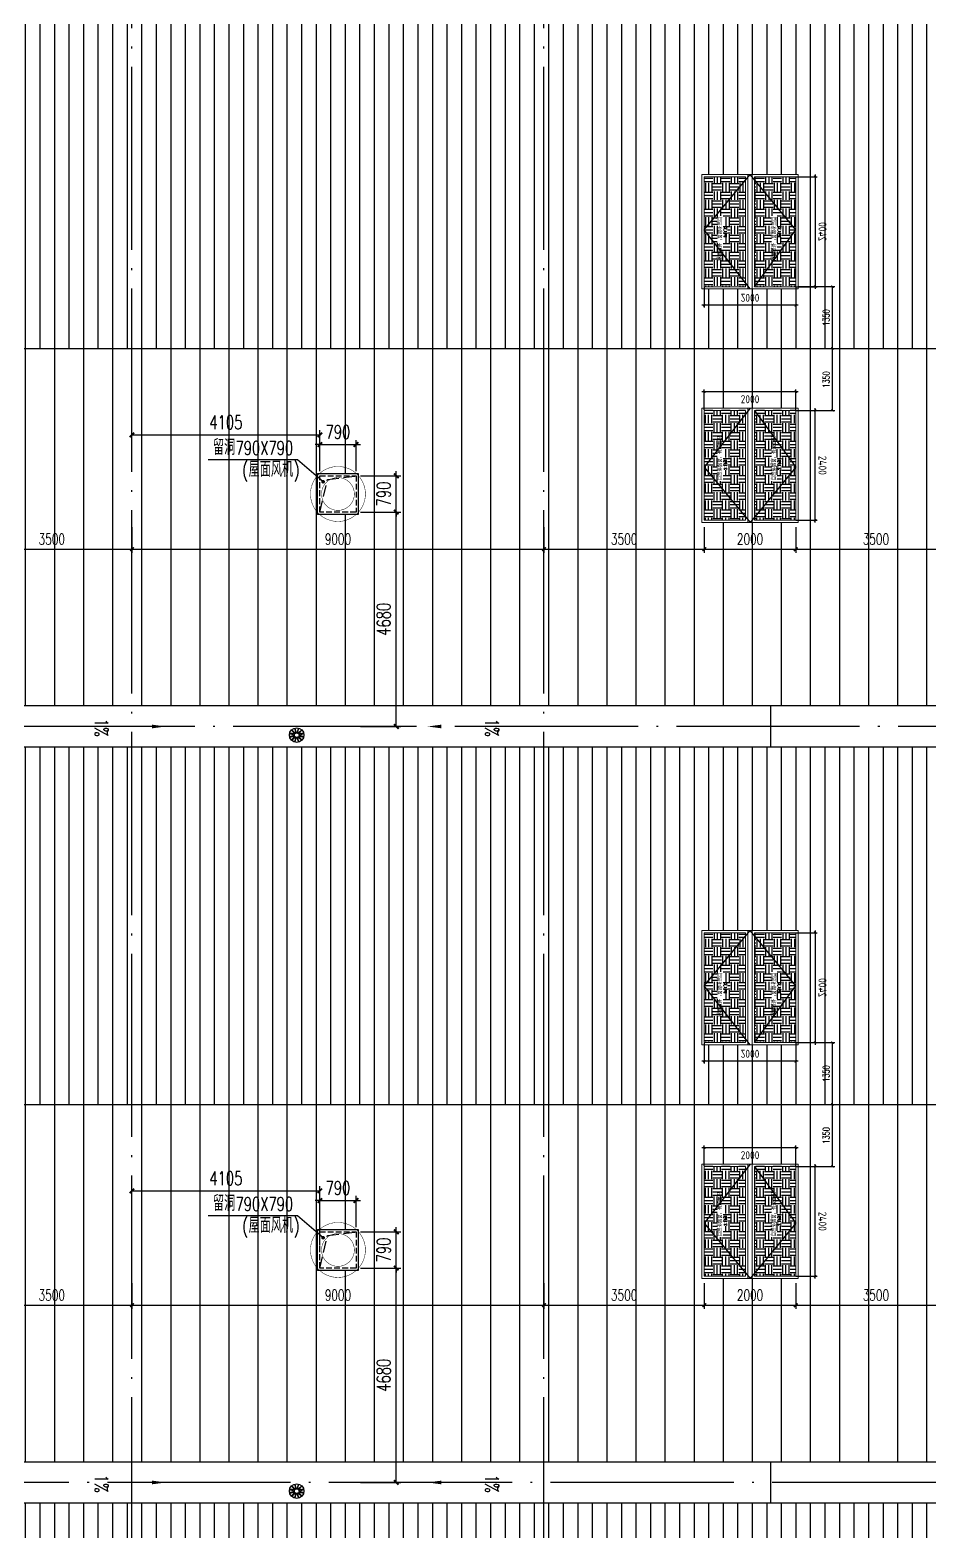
# Model space of a CAD drawing. Extents: x -1313754 to 847533, y 489853 to 941203.
# Drawn here: x 296921 to 316576, y 655490 to 688271 of the extents above; entities that cross this region are included whole.
import ezdxf

# ---------------------------------------------------------------- set-up
doc = ezdxf.new("R2010")
doc.units = 0
doc.header["$LTSCALE"] = 1000
doc.header["$MEASUREMENT"] = 0
for name, pattern in [('DASH', [0.35, 0.25, -0.1]), ('DOTE', [2.42, 2, -0.2, 0.02, -0.2]), ('HIDDEN', [9.525, 6.35, -3.175])]:
    doc.linetypes.add(name, pattern=pattern)
doc.layers.get('Defpoints').update_dxf_attribs({"color": 210})
for name, color, linetype in [('A-AXIS-DOTE', 14, 'DOTE'), ('A-AXIS-DP', 126, 'Continuous'), ('A-AXIS-SYMB', 3, 'Continuous'), ('A-DRAIN', 142, 'Continuous'), ('A-HATCH-2', 251, 'Continuous'), ('A-LIN-V', 9, 'Continuous'), ('A-SFCE', 30, 'Continuous'), ('A-WINDOW', 140, 'Continuous'), ('AS-COLN', 6, 'Continuous'), ('AS-WALL', 40, 'Continuous'), ('AS-结构边线层', 200, 'Continuous'), ('DIM_SYMB', 3, 'Continuous'), ('PUB_TEXT', 7, 'Continuous'), ('SPACE', 7, 'Continuous'), ('SPACE_HATCH', 8, 'Continuous'), ('参考线', 8, 'Continuous'), ('外框', 1, 'HIDDEN'), ('暖通', 7, 'Continuous'), ('虹吸雨水斗', 6, 'Continuous')]:
    doc.layers.add(name, color=color, linetype=linetype)
doc.layers.add('A-加建区域', color=47, linetype='Continuous', plot=False)
doc.layers.add('成型线', color=3, linetype='Continuous', lineweight=18)
doc.styles.add('_TCH_DIM', font='SIMPLEX', dxfattribs={"bigfont": 'GBCBIG'})
doc.styles.add('_TCH_DIM_T3', font='SIMPLEX', dxfattribs={"width": 0.705882, "bigfont": 'GBCBIG'})
doc.styles.add('_TCH_SPACE', font='SIMPLEX', dxfattribs={"height": 5, "bigfont": 'GBCBIG'})
doc.styles.get("Standard").update_dxf_attribs({"font": 'gbenor.shx', "bigfont": 'gbcbig.shx'})
doc.dimstyles.new('_TCH_ARCH&&100', dxfattribs={"dimtxt": 297.5, "dimasz": 100, "dimexe": 100, "dimexo": 100, "dimgap": 126.25, "dimtad": 1, "dimdec": 0, "dimzin": 0, "dimdsep": 46, "dimtxsty": '_TCH_DIM_T3', "dimblk": 'ARCHTICK', "dimcen": 0.09, "dimclrt": 7, "dimazin": 2, "dimtfac": 1, "dimtdec": 0, "dimtix": 1, "dimtmove": 2, "dimatfit": 3, "dimfxl": 0, "dimtolj": 1, "dimtzin": 0, "dimarcsym": 0})
doc.dimstyles.new('_TCH_ARCH&&50', dxfattribs={"dimtxt": 148.75, "dimasz": 50, "dimexe": 50, "dimexo": 50, "dimgap": 63.125, "dimtad": 1, "dimdec": 0, "dimzin": 0, "dimdsep": 46, "dimtxsty": '_TCH_DIM_T3', "dimblk": 'ARCHTICK', "dimcen": 0.09, "dimclrt": 7, "dimazin": 2, "dimtfac": 1, "dimtdec": 0, "dimtix": 1, "dimtmove": 2, "dimatfit": 3, "dimfxl": 0, "dimtolj": 1, "dimtzin": 0, "dimarcsym": 0})
doc.dimstyles.new('_TCH_ARCH&&80', dxfattribs={"dimtxt": 238, "dimasz": 80, "dimexe": 80, "dimexo": 80, "dimgap": 101, "dimtad": 1, "dimdec": 0, "dimzin": 0, "dimdsep": 46, "dimtxsty": '_TCH_DIM_T3', "dimblk": 'ARCHTICK', "dimcen": 0.09, "dimclrt": 7, "dimazin": 2, "dimtfac": 1, "dimtdec": 0, "dimtix": 1, "dimtmove": 2, "dimatfit": 3, "dimfxl": 0, "dimtolj": 1, "dimtzin": 0, "dimarcsym": 0})
pattern_1 = [(90, (-500100, 0), (-317.5, 0), [])]
pattern_2 = [(90, (-500100, 0), (-635, 0), [])]
pattern_3 = [(0, (0, 0), (187.5, 187.5), [187.5, -187.5]), (0, (0, 70.31), (187.5, 187.5), [187.5, -187.5]), (0, (0, 140.62), (187.5, 187.5), [187.5, -187.5]), (90, (23.44, 164.06), (-187.5, 187.5), [187.5, -187.5]), (90, (93.75, 164.06), (-187.5, 187.5), [187.5, -187.5]), (90, (164.06, 164.06), (-187.5, 187.5), [187.5, -187.5])]

# ---------------------------------------------------------------- blocks, each defined once
blk = doc.blocks.new('rrrrrrrrrrrrrrrrrrrrr')
at = {"layer": 'A-HATCH-2'}
h = blk.add_hatch(dxfattribs=at)
h.set_pattern_fill('ANSI31', color=256, scale=200, angle=45)
h.set_pattern_definition(pattern_1)
h.paths.add_polyline_path([(-266220, 681320), (-133684.3, 681320), (-128454.2, 681320), (-128454.2, 689120), (-274689.3, 689120), (-277219.5, 681320), (-262540, 681320)])
h = blk.add_hatch(dxfattribs=at)
h.set_pattern_fill('ANSI31', color=256, scale=400, angle=45)
h.set_pattern_definition(pattern_2)
h.paths.add_polyline_path([(-266220, 681320), (-133684.3, 681320), (-128454.2, 681320), (-128454.2, 673520), (-279749.7, 673520), (-277219.5, 681320), (-262540, 681320)])
h = blk.add_hatch(dxfattribs=at)
h.set_pattern_fill('ANSI31', color=256, scale=200, angle=45)
h.set_pattern_definition(pattern_1)
h.paths.add_polyline_path([(-266220, 664820), (-133684.3, 664820), (-128454.2, 664820), (-128454.2, 672620), (-280041.7, 672620), (-282571.9, 664820), (-262540, 664820)])
h = blk.add_hatch(dxfattribs=at)
h.set_pattern_fill('ANSI31', color=256, scale=400, angle=45)
h.set_pattern_definition(pattern_2)
h.paths.add_polyline_path([(-266220, 664820), (-133684.3, 664820), (-128454.2, 664820), (-128454.2, 657020), (-285102.1, 657020), (-282571.9, 664820), (-262540, 664820)])
h = blk.add_hatch(dxfattribs=at)
h.set_pattern_fill('ANSI31', color=256, scale=200, angle=45)
h.set_pattern_definition(pattern_1)
h.paths.add_polyline_path([(-266220, 648320), (-133684.3, 648320), (-128454.2, 648320), (-128454.2, 656120), (-285554.2, 656120), (-285554.2, 654270), (-285854.2, 654270), (-285854.2, 648345), (-262540, 648320)])
at = {"layer": 'A-LIN-V'}
for points in [[(-128454.2, 673520), (-279749.7, 673520)], [(-280041.7, 672620), (-285102.1, 657020), (-128454.2, 657020)], [(-128454.2, 672620), (-280041.7, 672620)], [(-128454.2, 656120), (-285554.2, 656120)]]:
    blk.add_lwpolyline(points, dxfattribs=at)
at = {"layer": 'A-SFCE'}
for points in [[(-277958.7, 681320), (-128454.2, 681320)], [(-283307.8, 664820), (-128454.2, 664820)]]:
    blk.add_lwpolyline(points, dxfattribs=at)
blk = doc.blocks.new('_ArchTick')
at = {"color": 0, "linetype": 'ByBlock', "const_width": 0.4}
blk.add_lwpolyline([(-0.5, -0.5), (0.5, 0.5)], dxfattribs=at)
blk = doc.blocks.new('44')
at = {"layer": 'A-AXIS-DP', "color": 1}
for p, q in [((280302, 745270), (280302, 747370)), ((277446, 744900), (279946, 744900))]:
    blk.add_line(p, q, dxfattribs=at)
for p, xscale, yscale, zscale, rotation in [((280302, 747320), -50.00000000000003, 50.00000000000003, 50.00000000000001, 270), ((280302, 745320), -50.00000000000001, 50.00000000000001, 50.00000000000001, 90), ((279896, 744900), -50, 50, 50, 180)]:
    blk.add_blockref('_ArchTick', p, dxfattribs=dict(at, xscale=xscale, yscale=yscale, zscale=zscale, rotation=rotation))
at = {"layer": 'A-AXIS-DP', "color": 1, "xscale": -50, "yscale": 50, "zscale": 50}
blk.add_blockref('_ArchTick', (277496, 744900), dxfattribs=at)
at = {"layer": 'A-AXIS-DP', "color": 1, "insert": (278696, 744737), "char_height": 175, "attachment_point": 5, "rotation": 180}
blk.add_mtext('\\A1;2400', dxfattribs=at)
blk.add_wipeout([(277446, 745270), (279946, 745270), (279946, 747370), (277446, 747370)]).dxf.layer = '参考线'
at = {"layer": 'SPACE_HATCH'}
h = blk.add_hatch(dxfattribs=at)
h.set_pattern_fill('土壤', color=1, scale=50, style=0)
h.set_pattern_definition(pattern_3)
h.paths.add_polyline_path([(277496, 746420), (279896, 746420), (279896, 747320), (277496, 747320)])
h.paths.add_polyline_path([(278352, 746904), (279057, 746904), (279057, 747034), (278352, 747034)])
h.paths.add_polyline_path([(278591, 746811), (278817, 746811), (278817, 746895), (278591, 746895)])
h = blk.add_hatch(dxfattribs=at)
h.set_pattern_fill('土壤', color=1, scale=50, style=0)
h.set_pattern_definition(pattern_3)
h.paths.add_polyline_path([(277496, 746220), (279896, 746220), (279896, 745320), (277496, 745320)])
h.paths.add_polyline_path([(278352, 745724), (279057, 745724), (279057, 745854), (278352, 745854)])
h.paths.add_polyline_path([(278591, 745631), (278817, 745631), (278817, 745715), (278591, 745715)])
at = {"layer": 'A-AXIS-DP', "color": 1}
for p, q in [((279906, 747320), (280352, 747320)), ((277496, 745320), (277496, 744850)), ((279896, 745320), (279896, 744850)), ((279906, 745320), (280352, 745320))]:
    blk.add_line(p, q, dxfattribs=at)
at = {"layer": '外框'}
for points in [[(279946, 746320), (278658, 747320), (277446, 746320)], [(279896, 746220), (278658, 745320), (277446, 746320)]]:
    blk.add_lwpolyline(points, dxfattribs=at)
at = {"layer": '成型线'}
for p, q in [((279946, 745270), (279946, 747370)), ((277446, 746370), (279946, 746370)), ((277446, 746270), (279946, 746270)), ((277496, 746420), (279896, 746420)), ((277496, 746220), (279896, 746220))]:
    blk.add_line(p, q, dxfattribs=at)
for points in [[(279946, 745270), (277446, 745270), (277446, 747370), (279946, 747370)], [(277496, 746420), (277496, 747320), (279896, 747320), (279896, 746420)], [(279896, 746220), (279896, 745320), (277496, 745320), (277496, 746220)]]:
    blk.add_lwpolyline(points, dxfattribs=at)
at = {"layer": 'A-AXIS-DP', "color": 1, "insert": (280139, 746320), "char_height": 175, "attachment_point": 5, "rotation": 270}
blk.add_mtext('\\A1;2000', dxfattribs=at)
at = {"layer": 'SPACE', "color": 1, "style": '_TCH_SPACE'}
for p in [(278365, 746930), (278365, 745750)]:
    blk.add_text('自然排烟窗，有效面积', height=96.5, dxfattribs=at).set_placement(p)
at = {"layer": 'SPACE', "color": 1, "style": '_TCH_SPACE', "width": 0.705882}
for s, height, p in [('2.16m', 59.5, (278600, 746828)), ('2', 29.8, (278792, 746863)), ('2.16m', 59.5, (278600, 745648)), ('2', 29.8, (278792, 745683))]:
    blk.add_text(s, height=height, dxfattribs=at).set_placement(p)
blk = doc.blocks.new('*D2266')
at = {"layer": 'A-WINDOW', "color": 0, "lineweight": -2}
for p, q in [((296446, 826270), (296446, 825470)), ((297796, 826270), (297796, 825470)), ((296446, 825520), (297796, 825520))]:
    blk.add_line(p, q, dxfattribs=at)
at = {"layer": 'Defpoints', "color": 0}
for p in [(296446, 826320), (297796, 826320), (297796, 825520)]:
    blk.add_point(p, dxfattribs=at)
at = {"layer": 'A-WINDOW', "color": 0, "lineweight": -2, "xscale": 50, "yscale": 50, "zscale": 50, "rotation": 180}
blk.add_blockref('_ArchTick', (296446, 825520), dxfattribs=at)
at = {"layer": 'A-WINDOW', "color": 0, "lineweight": -2, "xscale": 50, "yscale": 50, "zscale": 50}
blk.add_blockref('_ArchTick', (297796, 825520), dxfattribs=at)
at = {"layer": 'A-WINDOW', "color": 7, "insert": (297121, 825657), "char_height": 148.8, "attachment_point": 5, "style": '_TCH_DIM_T3'}
blk.add_mtext('\\A1;1350', dxfattribs=at)
blk = doc.blocks.new('*D2267')
at = {"layer": 'A-WINDOW', "color": 0, "lineweight": -2}
for p, q in [((297796, 826270), (297796, 825470)), ((299146, 826270), (299146, 825470)), ((297796, 825520), (299146, 825520))]:
    blk.add_line(p, q, dxfattribs=at)
at = {"layer": 'Defpoints', "color": 0}
for p in [(297796, 826320), (299146, 826320), (299146, 825520)]:
    blk.add_point(p, dxfattribs=at)
at = {"layer": 'A-WINDOW', "color": 0, "lineweight": -2, "xscale": 50, "yscale": 50, "zscale": 50, "rotation": 180}
blk.add_blockref('_ArchTick', (297796, 825520), dxfattribs=at)
at = {"layer": 'A-WINDOW', "color": 0, "lineweight": -2, "xscale": 50, "yscale": 50, "zscale": 50}
blk.add_blockref('_ArchTick', (299146, 825520), dxfattribs=at)
at = {"layer": 'A-WINDOW', "color": 7, "insert": (298471, 825657), "char_height": 148.8, "attachment_point": 5, "style": '_TCH_DIM_T3'}
blk.add_mtext('\\A1;1350', dxfattribs=at)
blk = doc.blocks.new('*D2019')
at = {"layer": 'A-AXIS-DP', "color": 0, "lineweight": -2}
for p, q in [((295646, 660920), (295646, 660360)), ((299146, 660920), (299146, 660360)), ((295646, 660440), (299146, 660440))]:
    blk.add_line(p, q, dxfattribs=at)
at = {"layer": 'Defpoints', "color": 0}
for p in [(295646, 661000), (299146, 661000), (299146, 660440)]:
    blk.add_point(p, dxfattribs=at)
at = {"layer": 'A-AXIS-DP', "color": 0, "lineweight": -2, "xscale": 80, "yscale": 80, "zscale": 80, "rotation": 180}
blk.add_blockref('_ArchTick', (295646, 660440), dxfattribs=at)
at = {"layer": 'A-AXIS-DP', "color": 0, "lineweight": -2, "xscale": 80, "yscale": 80, "zscale": 80}
blk.add_blockref('_ArchTick', (299146, 660440), dxfattribs=at)
at = {"layer": 'A-AXIS-DP', "color": 7, "insert": (297396, 660660), "char_height": 238, "attachment_point": 5, "style": '_TCH_DIM_T3'}
blk.add_mtext('\\A1;3500', dxfattribs=at)
blk = doc.blocks.new('*D2020')
at = {"layer": 'A-AXIS-DP', "color": 0, "lineweight": -2}
for p, q in [((299146, 660920), (299146, 660360)), ((308146, 660920), (308146, 660360)), ((299146, 660440), (308146, 660440))]:
    blk.add_line(p, q, dxfattribs=at)
at = {"layer": 'Defpoints', "color": 0}
for p in [(299146, 661000), (308146, 661000), (308146, 660440)]:
    blk.add_point(p, dxfattribs=at)
at = {"layer": 'A-AXIS-DP', "color": 0, "lineweight": -2, "xscale": 80, "yscale": 80, "zscale": 80, "rotation": 180}
blk.add_blockref('_ArchTick', (299146, 660440), dxfattribs=at)
at = {"layer": 'A-AXIS-DP', "color": 0, "lineweight": -2, "xscale": 80, "yscale": 80, "zscale": 80}
blk.add_blockref('_ArchTick', (308146, 660440), dxfattribs=at)
at = {"layer": 'A-AXIS-DP', "color": 7, "insert": (303646, 660660), "char_height": 238, "attachment_point": 5, "style": '_TCH_DIM_T3'}
blk.add_mtext('\\A1;9000', dxfattribs=at)
blk = doc.blocks.new('*D2021')
at = {"layer": 'A-AXIS-DP', "color": 0, "lineweight": -2}
for p, q in [((308146, 660920), (308146, 660360)), ((311646, 660920), (311646, 660360)), ((308146, 660440), (311646, 660440))]:
    blk.add_line(p, q, dxfattribs=at)
at = {"layer": 'Defpoints', "color": 0}
for p in [(308146, 661000), (311646, 661000), (311646, 660440)]:
    blk.add_point(p, dxfattribs=at)
at = {"layer": 'A-AXIS-DP', "color": 0, "lineweight": -2, "xscale": 80, "yscale": 80, "zscale": 80, "rotation": 180}
blk.add_blockref('_ArchTick', (308146, 660440), dxfattribs=at)
at = {"layer": 'A-AXIS-DP', "color": 0, "lineweight": -2, "xscale": 80, "yscale": 80, "zscale": 80}
blk.add_blockref('_ArchTick', (311646, 660440), dxfattribs=at)
at = {"layer": 'A-AXIS-DP', "color": 7, "insert": (309896, 660660), "char_height": 238, "attachment_point": 5, "style": '_TCH_DIM_T3'}
blk.add_mtext('\\A1;3500', dxfattribs=at)
blk = doc.blocks.new('*D2022')
at = {"layer": 'A-AXIS-DP', "color": 0, "lineweight": -2}
for p, q in [((311646, 660920), (311646, 660360)), ((313646, 660920), (313646, 660360)), ((311646, 660440), (313646, 660440))]:
    blk.add_line(p, q, dxfattribs=at)
at = {"layer": 'Defpoints', "color": 0}
for p in [(311646, 661000), (313646, 661000), (313646, 660440)]:
    blk.add_point(p, dxfattribs=at)
at = {"layer": 'A-AXIS-DP', "color": 0, "lineweight": -2, "xscale": 80, "yscale": 80, "zscale": 80, "rotation": 180}
blk.add_blockref('_ArchTick', (311646, 660440), dxfattribs=at)
at = {"layer": 'A-AXIS-DP', "color": 0, "lineweight": -2, "xscale": 80, "yscale": 80, "zscale": 80}
blk.add_blockref('_ArchTick', (313646, 660440), dxfattribs=at)
at = {"layer": 'A-AXIS-DP', "color": 7, "insert": (312646, 660660), "char_height": 238, "attachment_point": 5, "style": '_TCH_DIM_T3'}
blk.add_mtext('\\A1;2000', dxfattribs=at)
blk = doc.blocks.new('*D2023')
at = {"layer": 'A-AXIS-DP', "color": 0, "lineweight": -2}
for p, q in [((313646, 660920), (313646, 660360)), ((317146, 660920), (317146, 660360)), ((313646, 660440), (317146, 660440))]:
    blk.add_line(p, q, dxfattribs=at)
at = {"layer": 'Defpoints', "color": 0}
for p in [(313646, 661000), (317146, 661000), (317146, 660440)]:
    blk.add_point(p, dxfattribs=at)
at = {"layer": 'A-AXIS-DP', "color": 0, "lineweight": -2, "xscale": 80, "yscale": 80, "zscale": 80, "rotation": 180}
blk.add_blockref('_ArchTick', (313646, 660440), dxfattribs=at)
at = {"layer": 'A-AXIS-DP', "color": 0, "lineweight": -2, "xscale": 80, "yscale": 80, "zscale": 80}
blk.add_blockref('_ArchTick', (317146, 660440), dxfattribs=at)
at = {"layer": 'A-AXIS-DP', "color": 7, "insert": (315396, 660660), "char_height": 238, "attachment_point": 5, "style": '_TCH_DIM_T3'}
blk.add_mtext('\\A1;3500', dxfattribs=at)
blk = doc.blocks.new('*D2049')
at = {"layer": 'A-AXIS-DP', "color": 0, "lineweight": -2}
for p, q in [((295646, 677420), (295646, 676860)), ((299146, 677420), (299146, 676860)), ((295646, 676940), (299146, 676940))]:
    blk.add_line(p, q, dxfattribs=at)
at = {"layer": 'Defpoints', "color": 0}
for p in [(295646, 677500), (299146, 677500), (299146, 676940)]:
    blk.add_point(p, dxfattribs=at)
at = {"layer": 'A-AXIS-DP', "color": 0, "lineweight": -2, "xscale": 80, "yscale": 80, "zscale": 80, "rotation": 180}
blk.add_blockref('_ArchTick', (295646, 676940), dxfattribs=at)
at = {"layer": 'A-AXIS-DP', "color": 0, "lineweight": -2, "xscale": 80, "yscale": 80, "zscale": 80}
blk.add_blockref('_ArchTick', (299146, 676940), dxfattribs=at)
at = {"layer": 'A-AXIS-DP', "color": 7, "insert": (297396, 677160), "char_height": 238, "attachment_point": 5, "style": '_TCH_DIM_T3'}
blk.add_mtext('\\A1;3500', dxfattribs=at)
blk = doc.blocks.new('*D2050')
at = {"layer": 'A-AXIS-DP', "color": 0, "lineweight": -2}
for p, q in [((299146, 677420), (299146, 676860)), ((308146, 677420), (308146, 676860)), ((299146, 676940), (308146, 676940))]:
    blk.add_line(p, q, dxfattribs=at)
at = {"layer": 'Defpoints', "color": 0}
for p in [(299146, 677500), (308146, 677500), (308146, 676940)]:
    blk.add_point(p, dxfattribs=at)
at = {"layer": 'A-AXIS-DP', "color": 0, "lineweight": -2, "xscale": 80, "yscale": 80, "zscale": 80, "rotation": 180}
blk.add_blockref('_ArchTick', (299146, 676940), dxfattribs=at)
at = {"layer": 'A-AXIS-DP', "color": 0, "lineweight": -2, "xscale": 80, "yscale": 80, "zscale": 80}
blk.add_blockref('_ArchTick', (308146, 676940), dxfattribs=at)
at = {"layer": 'A-AXIS-DP', "color": 7, "insert": (303646, 677160), "char_height": 238, "attachment_point": 5, "style": '_TCH_DIM_T3'}
blk.add_mtext('\\A1;9000', dxfattribs=at)
blk = doc.blocks.new('*D2051')
at = {"layer": 'A-AXIS-DP', "color": 0, "lineweight": -2}
for p, q in [((308146, 677420), (308146, 676860)), ((311646, 677420), (311646, 676860)), ((308146, 676940), (311646, 676940))]:
    blk.add_line(p, q, dxfattribs=at)
at = {"layer": 'Defpoints', "color": 0}
for p in [(308146, 677500), (311646, 677500), (311646, 676940)]:
    blk.add_point(p, dxfattribs=at)
at = {"layer": 'A-AXIS-DP', "color": 0, "lineweight": -2, "xscale": 80, "yscale": 80, "zscale": 80, "rotation": 180}
blk.add_blockref('_ArchTick', (308146, 676940), dxfattribs=at)
at = {"layer": 'A-AXIS-DP', "color": 0, "lineweight": -2, "xscale": 80, "yscale": 80, "zscale": 80}
blk.add_blockref('_ArchTick', (311646, 676940), dxfattribs=at)
at = {"layer": 'A-AXIS-DP', "color": 7, "insert": (309896, 677160), "char_height": 238, "attachment_point": 5, "style": '_TCH_DIM_T3'}
blk.add_mtext('\\A1;3500', dxfattribs=at)
blk = doc.blocks.new('*D2052')
at = {"layer": 'A-AXIS-DP', "color": 0, "lineweight": -2}
for p, q in [((311646, 677420), (311646, 676860)), ((313646, 677420), (313646, 676860)), ((311646, 676940), (313646, 676940))]:
    blk.add_line(p, q, dxfattribs=at)
at = {"layer": 'Defpoints', "color": 0}
for p in [(311646, 677500), (313646, 677500), (313646, 676940)]:
    blk.add_point(p, dxfattribs=at)
at = {"layer": 'A-AXIS-DP', "color": 0, "lineweight": -2, "xscale": 80, "yscale": 80, "zscale": 80, "rotation": 180}
blk.add_blockref('_ArchTick', (311646, 676940), dxfattribs=at)
at = {"layer": 'A-AXIS-DP', "color": 0, "lineweight": -2, "xscale": 80, "yscale": 80, "zscale": 80}
blk.add_blockref('_ArchTick', (313646, 676940), dxfattribs=at)
at = {"layer": 'A-AXIS-DP', "color": 7, "insert": (312646, 677160), "char_height": 238, "attachment_point": 5, "style": '_TCH_DIM_T3'}
blk.add_mtext('\\A1;2000', dxfattribs=at)
blk = doc.blocks.new('*D2053')
at = {"layer": 'A-AXIS-DP', "color": 0, "lineweight": -2}
for p, q in [((313646, 677420), (313646, 676860)), ((317146, 677420), (317146, 676860)), ((313646, 676940), (317146, 676940))]:
    blk.add_line(p, q, dxfattribs=at)
at = {"layer": 'Defpoints', "color": 0}
for p in [(313646, 677500), (317146, 677500), (317146, 676940)]:
    blk.add_point(p, dxfattribs=at)
at = {"layer": 'A-AXIS-DP', "color": 0, "lineweight": -2, "xscale": 80, "yscale": 80, "zscale": 80, "rotation": 180}
blk.add_blockref('_ArchTick', (313646, 676940), dxfattribs=at)
at = {"layer": 'A-AXIS-DP', "color": 0, "lineweight": -2, "xscale": 80, "yscale": 80, "zscale": 80}
blk.add_blockref('_ArchTick', (317146, 676940), dxfattribs=at)
at = {"layer": 'A-AXIS-DP', "color": 7, "insert": (315396, 677160), "char_height": 238, "attachment_point": 5, "style": '_TCH_DIM_T3'}
blk.add_mtext('\\A1;3500', dxfattribs=at)
blk = doc.blocks.new('dote')
at = {"layer": 'A-AXIS-DOTE', "ltscale": 2}
for p, q in [((19882.2, -169748.9), (19882.2, -75950)), ((28882.2, -169748.9), (28882.2, -75950)), ((98696.4, -131750), (-75513.6, -131750)), ((100786.4, -148250), (-75513.6, -148250))]:
    blk.add_line(p, q, dxfattribs=at)
blk = doc.blocks.new('*D138')
at = {"layer": 'A-AXIS-DP', "color": 0, "lineweight": -2}
for p, q in [((-495, 395), (-1374, 395)), ((-1274, 395), (-1274, 495)), ((-1274, 395), (-1274, -395)), ((-495, -395), (-1374, -395)), ((-1274, -395), (-1274, -495))]:
    blk.add_line(p, q, dxfattribs=at)
at = {"layer": 'Defpoints', "color": 0}
for p in [(-395, 395), (-1274, -395), (-395, -395)]:
    blk.add_point(p, dxfattribs=at)
at = {"layer": 'A-AXIS-DP', "color": 0, "lineweight": -2, "xscale": 100, "yscale": 100, "zscale": 100}
for p, rotation in [((-1274, 395), 270), ((-1274, -395), 90)]:
    blk.add_blockref('_ArchTick', p, dxfattribs=dict(at, rotation=rotation))
at = {"layer": 'A-AXIS-DP', "color": 7, "insert": (-999, 0), "char_height": 297.5, "attachment_point": 5, "rotation": 270, "style": '_TCH_DIM_T3'}
blk.add_mtext('\\A1;790', dxfattribs=at)
blk = doc.blocks.new('*D139')
at = {"layer": 'A-AXIS-DP', "color": 0, "lineweight": -2}
for p, q in [((-395, -495), (-395, -1178)), ((395, -495), (395, -1178)), ((-395, -1078), (-495, -1078)), ((395, -1078), (-395, -1078)), ((395, -1078), (495, -1078))]:
    blk.add_line(p, q, dxfattribs=at)
at = {"layer": 'Defpoints', "color": 0}
for p in [(-395, -395), (395, -395), (-395, -1078)]:
    blk.add_point(p, dxfattribs=at)
at = {"layer": 'A-AXIS-DP', "color": 0, "lineweight": -2, "xscale": 100, "yscale": 100, "zscale": 100}
blk.add_blockref('_ArchTick', (-395, -1078), dxfattribs=at)
at = {"layer": 'A-AXIS-DP', "color": 0, "lineweight": -2, "xscale": 100, "yscale": 100, "zscale": 100, "rotation": 180}
blk.add_blockref('_ArchTick', (395, -1078), dxfattribs=at)
at = {"layer": 'A-AXIS-DP', "color": 7, "insert": (0, -1353), "char_height": 297.5, "attachment_point": 5, "rotation": 180, "style": '_TCH_DIM_T3'}
blk.add_mtext('\\A1;790', dxfattribs=at)
blk = doc.blocks.new('*D2452')
at = {"layer": 'A-AXIS-DP', "color": 0, "lineweight": -2}
for p, q in [((299146, 678640), (299146, 679535)), ((299146, 679435), (303251, 679435)), ((303251, 678640), (303251, 679535))]:
    blk.add_line(p, q, dxfattribs=at)
at = {"layer": 'Defpoints', "color": 0}
for p in [(303251, 679435), (299146, 678540), (303251, 678540)]:
    blk.add_point(p, dxfattribs=at)
at = {"layer": 'A-AXIS-DP', "color": 0, "lineweight": -2, "xscale": 100, "yscale": 100, "zscale": 100, "rotation": 180}
blk.add_blockref('_ArchTick', (299146, 679435), dxfattribs=at)
at = {"layer": 'A-AXIS-DP', "color": 0, "lineweight": -2, "xscale": 100, "yscale": 100, "zscale": 100}
blk.add_blockref('_ArchTick', (303251, 679435), dxfattribs=at)
at = {"layer": 'A-AXIS-DP', "color": 7, "insert": (301198, 679710), "char_height": 297.5, "attachment_point": 5, "style": '_TCH_DIM_T3'}
blk.add_mtext('\\A1;4105', dxfattribs=at)
blk = doc.blocks.new('*D2458')
at = {"layer": 'A-AXIS-DP', "color": 0, "lineweight": -2}
for p, q in [((304141, 677750), (305020, 677750)), ((304920, 673070), (304920, 677750)), ((304141, 673070), (305020, 673070))]:
    blk.add_line(p, q, dxfattribs=at)
at = {"layer": 'Defpoints', "color": 0}
for p in [(304041, 677750), (304920, 677750), (304041, 673070)]:
    blk.add_point(p, dxfattribs=at)
at = {"layer": 'A-AXIS-DP', "color": 0, "lineweight": -2, "xscale": 100, "yscale": 100, "zscale": 100}
for p, rotation in [((304920, 677750), 90), ((304920, 673070), 270)]:
    blk.add_blockref('_ArchTick', p, dxfattribs=dict(at, rotation=rotation))
at = {"layer": 'A-AXIS-DP', "color": 7, "insert": (304645, 675410), "char_height": 297.5, "attachment_point": 5, "rotation": 90, "style": '_TCH_DIM_T3'}
blk.add_mtext('\\A1;4680', dxfattribs=at)
blk = doc.blocks.new('*D2468')
at = {"layer": 'A-AXIS-DP', "color": 0, "lineweight": -2}
for p, q in [((299146, 661745), (299146, 663035)), ((299146, 662935), (303251, 662935)), ((303251, 661745), (303251, 663035))]:
    blk.add_line(p, q, dxfattribs=at)
at = {"layer": 'Defpoints', "color": 0}
for p in [(303251, 662935), (299146, 661645), (303251, 661645)]:
    blk.add_point(p, dxfattribs=at)
at = {"layer": 'A-AXIS-DP', "color": 0, "lineweight": -2, "xscale": 100, "yscale": 100, "zscale": 100, "rotation": 180}
blk.add_blockref('_ArchTick', (299146, 662935), dxfattribs=at)
at = {"layer": 'A-AXIS-DP', "color": 0, "lineweight": -2, "xscale": 100, "yscale": 100, "zscale": 100}
blk.add_blockref('_ArchTick', (303251, 662935), dxfattribs=at)
at = {"layer": 'A-AXIS-DP', "color": 7, "insert": (301198, 663210), "char_height": 297.5, "attachment_point": 5, "style": '_TCH_DIM_T3'}
blk.add_mtext('\\A1;4105', dxfattribs=at)
blk = doc.blocks.new('*D2469')
at = {"layer": 'A-AXIS-DP', "color": 0, "lineweight": -2}
for p, q in [((304141, 661250), (305020, 661250)), ((304920, 656570), (304920, 661250)), ((304141, 656570), (305020, 656570))]:
    blk.add_line(p, q, dxfattribs=at)
at = {"layer": 'Defpoints', "color": 0}
for p in [(304041, 661250), (304920, 661250), (304041, 656570)]:
    blk.add_point(p, dxfattribs=at)
at = {"layer": 'A-AXIS-DP', "color": 0, "lineweight": -2, "xscale": 100, "yscale": 100, "zscale": 100}
for p, rotation in [((304920, 661250), 90), ((304920, 656570), 270)]:
    blk.add_blockref('_ArchTick', p, dxfattribs=dict(at, rotation=rotation))
at = {"layer": 'A-AXIS-DP', "color": 7, "insert": (304645, 658910), "char_height": 297.5, "attachment_point": 5, "rotation": 90, "style": '_TCH_DIM_T3'}
blk.add_mtext('\\A1;4680', dxfattribs=at)
blk = doc.blocks.new('“奔腾”虹吸雨水斗')
at = {"layer": '虹吸雨水斗', "lineweight": 25}
for p, q in [((947048, 86793), (947066, 86707)), ((947082, 86711), (947055, 86795)), ((947125, 86795), (947098, 86711)), ((947114, 86707), (947132, 86793)), ((946944, 86685), (947028, 86658)), ((947028, 86641), (946944, 86614)), ((947032, 86673), (946946, 86692)), ((946946, 86607), (947032, 86625)), ((946982, 86753), (947040, 86688)), ((947040, 86611), (946982, 86546)), ((947052, 86699), (946987, 86758)), ((946987, 86541), (947052, 86600)), ((947066, 86592), (947048, 86506)), ((947055, 86504), (947082, 86587)), ((947098, 86587), (947125, 86504)), ((947132, 86506), (947114, 86592)), ((947194, 86758), (947128, 86699)), ((947128, 86600), (947194, 86541)), ((947140, 86688), (947199, 86753)), ((947199, 86546), (947140, 86611)), ((947234, 86692), (947148, 86673)), ((947148, 86625), (947234, 86607)), ((947152, 86658), (947236, 86685)), ((947236, 86614), (947152, 86641))]:
    blk.add_line(p, q, dxfattribs=at)
for radius in [150, 47.6]:
    blk.add_circle((947090, 86649), radius, dxfattribs=at)
for centre, start, end in [((947025, 86649), 291.6382, 68.3675), ((947034, 86682), 261.6382, 38.3675), ((947034, 86617), 321.6382, 98.3675), ((947057, 86706), 231.6382, 8.3675), ((947057, 86593), 351.6382, 128.3675), ((947090, 86715), 201.6382, 338.3675), ((947090, 86584), 21.6382, 158.3675), ((947123, 86706), 171.6382, 308.3675), ((947123, 86593), 51.6382, 188.3675), ((947147, 86682), 141.6382, 278.3675), ((947147, 86617), 81.6382, 218.3675), ((947155, 86649), 111.6382, 248.3675)]:
    blk.add_arc(centre, 8.82, start, end, dxfattribs=at)
blk = doc.blocks.new('w4234233')
at = {"layer": 'A-AXIS-SYMB'}
for points in [[(355546, 826830, 0, 0, 0), (355546, 825680, 0, 80, 0), (355546, 825980, 0, 0, 0)], [(355546, 818810, 0, 0, 0), (355546, 819960, 0, 80, 0), (355546, 819660, 0, 0, 0)]]:
    blk.add_lwpolyline(points, format="xyseb", dxfattribs=at)
at = {"layer": 'PUB_TEXT', "style": '_TCH_DIM', "width": 0.705882}
for p in [(355376, 826935), (355376, 818407)]:
    blk.add_text('1%%%', height=297.5, dxfattribs=at).set_placement(p)
blk = doc.blocks.new('21321423')
at = {"layer": 'A-DRAIN'}
for p, q in [((313096, 673520), (313096, 672620)), ((313096, 657020), (313096, 656120))]:
    blk.add_line(p, q, dxfattribs=at)
at = {"layer": 'A-加建区域', "rotation": 270}
for p in [(-520074, 1028616), (-520074, 1012116)]:
    blk.add_blockref('w4234233', p, dxfattribs=at)
at = {"layer": '虹吸雨水斗', "xscale": 1.061320754715, "yscale": 1.061320754715, "zscale": 1.061320754715}
for p in [(-702421, 580919), (-702421, 564419)]:
    blk.add_blockref('“奔腾”虹吸雨水斗', p, dxfattribs=at)
blk = doc.blocks.new('eeee')
at = {"layer": 'A-LIN-V'}
blk.add_blockref('44', (16550, 81000), dxfattribs=at)
at = {"layer": 'A-LIN-V', "xscale": -0.9999999999999998}
blk.add_blockref('44', (579041.6, 81000), dxfattribs=at)
at = {"layer": 'A-WINDOW', "color": 1}
for p1, p2, picture, middle in [((296445.9, 826320), (297795.8, 826320), '*D2266', (297120.8, 825657.5)), ((297795.8, 826320), (299145.8, 826320), '*D2267', (298470.8, 825657.5))]:
    dim = blk.add_aligned_dim(p1=p1, p2=p2, distance=-800, dimstyle='_TCH_ARCH&&50', dxfattribs=at)
    dim.commit()
    dim.dimension.update_dxf_attribs({"geometry": picture, "text_midpoint": middle})
blk = doc.blocks.new('423432432222')
at = {"layer": 'A-WINDOW', "rotation": 90}
blk.add_blockref('eeee', (1193916, 416524), dxfattribs=at)
blk = doc.blocks.new('242343243')
at = {"layer": 'A-WINDOW'}
for p in [(-53950, -33000), (-53950, -49500)]:
    blk.add_blockref('423432432222', p, dxfattribs=at)
at = {"layer": 'A-AXIS-DP'}
for p1, p2, picture, middle in [((295645.9, 677500), (299145.8, 677500), '*D2049', (297395.9, 677160)), ((299145.8, 677500), (308145.8, 677500), '*D2050', (303645.8, 677160)), ((295645.9, 661000), (299145.8, 661000), '*D2019', (297395.9, 660660)), ((299145.8, 661000), (308145.8, 661000), '*D2020', (303645.8, 660660))]:
    dim = blk.add_aligned_dim(p1=p1, p2=p2, distance=-560, dimstyle='_TCH_ARCH&&80', dxfattribs=at)
    dim.commit()
    dim.dimension.update_dxf_attribs({"geometry": picture, "text_midpoint": middle})
for p1, p2, picture, middle in [((308145.8, 677500), (311645.9, 677500), '*D2051', (309895.9, 677160)), ((311645.9, 677500), (313645.9, 677500), '*D2052', (312645.9, 677160)), ((313645.9, 677500), (317145.8, 677500), '*D2053', (315395.9, 677160)), ((308145.8, 661000), (311645.9, 661000), '*D2021', (309895.9, 660660)), ((311645.9, 661000), (313645.9, 661000), '*D2022', (312645.9, 660660)), ((313645.9, 661000), (317145.8, 661000), '*D2023', (315395.9, 660660))]:
    dim = blk.add_aligned_dim(p1=p1, p2=p2, distance=-560, dimstyle='_TCH_ARCH&&80', dxfattribs=at)
    dim.commit()
    dim.dimension.update_dxf_attribs({"geometry": picture, "text_midpoint": middle})
blk = doc.blocks.new('fengji')
at = {"layer": 'DIM_SYMB'}
blk.add_line((884.2, -747.9), (2834.2, -747.9), dxfattribs=at)
at = {"layer": 'DIM_SYMB', "color": 7, "style": '_TCH_DIM', "width": 0.705882}
for s, p in [(')', (967.7, -372.9)), ('(', (2090.7, -372.9)), ('790X790', (2237.7, -852.9))]:
    blk.add_text(s, height=297.5, rotation=180, dxfattribs=at).set_placement(p)
at = {"layer": 'DIM_SYMB', "color": 7, "style": '_TCH_DIM'}
for s, p in [('屋面风机', (1950.7, -372.9)), ('留洞', (2729.2, -852.9))]:
    blk.add_text(s, height=337.59, rotation=180, dxfattribs=at).set_placement(p)
blk.add_wipeout([(-445, 445), (445, 445), (445, -445), (-445, -445)]).dxf.layer = '参考线'
at = {"layer": 'A-HATCH-2', "const_width": 10}
for points in [[(0, -600.2, -1), (0, 600.2, -1)], [(0, -600.2, 1), (0, 600.2, 1)]]:
    blk.add_lwpolyline(points, format="xyb", dxfattribs=at)
at = {"layer": 'A-HATCH-2', "linetype": 'DASH', "const_width": 10}
for points in [[(0, -358.3, -1), (0, 358.3, -1)], [(0, -358.3, 1), (0, 358.3, 1)]]:
    blk.add_lwpolyline(points, format="xyb", dxfattribs=at)
at = {"layer": 'AS-COLN', "ltscale": 0.5}
blk.add_lwpolyline([(-445, 445), (445, 445), (445, -445), (-445, -445)], close=True, dxfattribs=at)
at = {"layer": 'AS-COLN', "linetype": 'DASH', "ltscale": 0.5}
blk.add_lwpolyline([(-395, 395), (395, 395), (395, -395), (-395, -395)], close=True, dxfattribs=at)
at = {"layer": 'AS-结构边线层', "linetype": 'DASH'}
blk.add_lwpolyline([(395, 395), (225.4, -315), (-395, -395)], dxfattribs=at)
at = {"layer": 'DIM_SYMB'}
blk.add_line((324.2, -267.9), (884.2, -747.9), dxfattribs=at)
at = {"layer": 'DIM_SYMB', "const_width": 40}
blk.add_lwpolyline([(310.3, -253.5, -1), (338.1, -282.3, -1)], format="xyb", close=True, dxfattribs=at)
at = {"layer": 'A-AXIS-DP'}
for p1, distance, picture, middle in [((-395, 395), -879.2, '*D138', (-999.2, 0)), ((395, -395), 682.9, '*D139', (0, -1352.9))]:
    dim = blk.add_aligned_dim(p1=p1, p2=(-395, -395), distance=distance, dimstyle='_TCH_ARCH&&100', dxfattribs=at)
    dim.commit()
    dim.dimension.update_dxf_attribs({"geometry": picture, "text_midpoint": middle})
blk = doc.blocks.new('2312321321')
at = {"layer": '暖通', "rotation": 180}
for p in [(303645.8, 678145), (303645.8, 661645)]:
    blk.add_blockref('fengji', p, dxfattribs=at)
at = {"layer": 'A-AXIS-DP'}
for p1, p2, distance, picture, middle in [((299145.8, 678540), (303250.8, 678540), 895, '*D2452', (301198.3, 679710)), ((304040.8, 673070), (304040.8, 677750), -879.2, '*D2458', (304645, 675410)), ((299145.8, 661645), (303250.8, 661645), 1290, '*D2468', (301198.3, 663210)), ((304040.8, 656570), (304040.8, 661250), -879.2, '*D2469', (304645, 658910))]:
    dim = blk.add_aligned_dim(p1=p1, p2=p2, distance=distance, dimstyle='_TCH_ARCH&&100', dxfattribs=at)
    dim.commit()
    dim.dimension.update_dxf_attribs({"geometry": picture, "text_midpoint": middle})

msp = doc.modelspace()

# ---------------------------------------------------------------- block references
msp.add_blockref('rrrrrrrrrrrrrrrrrrrrr', (500100, 0))

# ---------------------------------------------------------------- next in the draw order: block references
at = {"layer": 'A-WINDOW'}
msp.add_blockref('242343243', (0, 0), dxfattribs=at)

# ---------------------------------------------------------------- next in the draw order: block references
at = {"layer": 'AS-WALL'}
msp.add_blockref('dote', (279263.6, 804820), dxfattribs=at)

# ---------------------------------------------------------------- next in the draw order: block references
at = {"layer": '暖通', "color": 7}
msp.add_blockref('2312321321', (0, 0), dxfattribs=at)

# ---------------------------------------------------------------- next in the draw order: block references
at = {"layer": '虹吸雨水斗', "linetype": 'Continuous'}
msp.add_blockref('21321423', (0, 0), dxfattribs=at)

doc.saveas('drawing.dxf')
